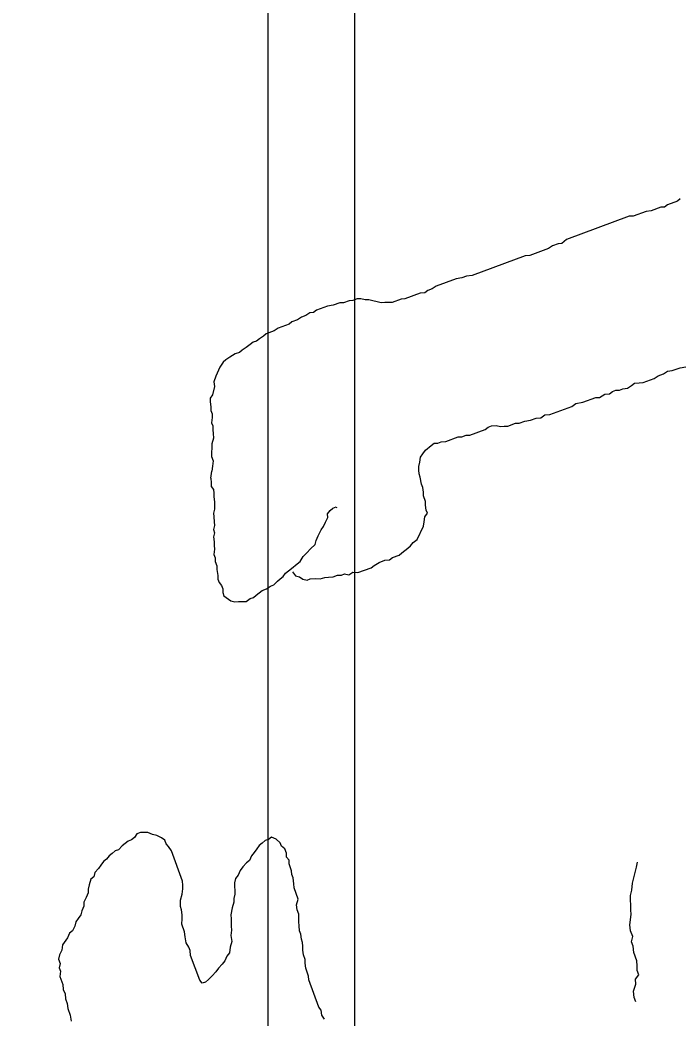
# Model space of a CAD drawing. Header units: millimetres. Extents: x 33350 to 35310, y -217097 to -211540.
# Drawn here: x 34183.06 to 34213.49, y -213294.4 to -213248.35 of the extents above; entities that cross this region are included whole.
import ezdxf

# ---------------------------------------------------------------- set-up
doc = ezdxf.new("R2010")
doc.units = ezdxf.units.MM
doc.header["$LTSCALE"] = 60
doc.header["$MEASUREMENT"] = 0
doc.layers.add('OC-Mutfak_Ekipman', color=252, linetype='Continuous')

# ---------------------------------------------------------------- blocks, each defined once
blk = doc.blocks.new('190')
blk.add_lwpolyline([(32883.3, -212744.41), (32883.3, -212934.41), (32805.3, -212934.41), (32805.3, -212744.41)], close=True)
blk.add_lwpolyline([(32879.3, -212753.41), (32879.3, -212925.41, -0.414214), (32874.3, -212930.41), (32814.3, -212930.41, -0.414214), (32809.3, -212925.41), (32809.3, -212753.41, -0.414214), (32814.3, -212748.41), (32874.3, -212748.41, -0.414214)], format="xyb", close=True)
blk = doc.blocks.new('İNSAN-1')
for p, q in [((16.081, -10.845), (16.124, -10.572)), ((15.95, -11.2), (16.081, -10.845)), ((23.762, -10.964), (23.594, -11.421)), ((23.869, -10.831), (23.762, -10.964)), ((15.801, -11.606), (15.926, -11.421)), ((15.926, -11.421), (15.95, -11.2)), ((23.594, -11.421), (23.487, -11.554)), ((15.582, -12.044), (15.707, -11.859)), ((15.707, -11.859), (15.801, -11.606)), ((23.482, -11.725), (23.314, -12.182)), ((23.487, -11.554), (23.482, -11.725)), ((15.395, -12.551), (15.582, -12.044)), ((23.29, -12.404), (23.065, -13.012)), ((23.314, -12.182), (23.29, -12.404)), ((-13.141, -12.886), (-12.944, -12.958)), ((-12.657, -12.989), (-12.322, -12.889)), ((-12.322, -12.889), (-12.101, -12.896)), ((-12.101, -12.896), (-11.897, -12.748)), ((-11.897, -12.748), (-11.701, -12.82)), ((-11.701, -12.82), (-11.479, -12.827)), ((-11.479, -12.827), (-11.258, -12.834)), ((-11.258, -12.834), (-10.865, -12.979)), ((-7.189, -12.916), (-6.944, -12.858)), ((-6.944, -12.858), (-6.699, -12.799)), ((15.366, -12.944), (15.39, -12.722)), ((15.39, -12.722), (15.395, -12.551)), ((-12.944, -12.958), (-12.657, -12.989)), ((-10.865, -12.979), (-10.578, -13.01)), ((-10.578, -13.01), (-10.381, -13.082)), ((-10.381, -13.082), (-10.136, -13.024)), ((-10.136, -13.024), (-9.873, -13.12)), ((-9.873, -13.12), (-9.587, -13.151)), ((-9.587, -13.151), (-9.12, -13.099)), ((-9.12, -13.099), (-8.899, -13.106)), ((-8.899, -13.106), (-8.678, -13.113)), ((-8.678, -13.113), (-8.457, -13.12)), ((-8.457, -13.12), (-8.236, -13.127)), ((-8.236, -13.127), (-7.991, -13.068)), ((-7.991, -13.068), (-7.68, -13.034)), ((-7.68, -13.034), (-7.435, -12.975)), ((-7.435, -12.975), (-7.189, -12.916)), ((15.11, -13.483), (15.134, -13.262)), ((15.134, -13.262), (15.259, -13.077)), ((15.259, -13.077), (15.366, -12.944)), ((23.06, -13.183), (21.995, -16.076)), ((23.065, -13.012), (23.06, -13.183)), ((14.992, -13.959), (15.048, -13.806)), ((15.048, -13.806), (15.054, -13.635)), ((15.054, -13.635), (15.11, -13.483)), ((14.862, -14.314), (14.886, -14.092)), ((14.886, -14.092), (14.992, -13.959)), ((14.488, -15.329), (14.712, -14.72)), ((14.712, -14.72), (14.717, -14.549)), ((14.717, -14.549), (14.862, -14.314)), ((14.301, -15.836), (14.427, -15.652)), ((14.427, -15.652), (14.488, -15.329)), ((13.928, -16.851), (14.301, -15.836)), ((21.995, -16.076), (21.801, -16.292)), ((21.795, -16.463), (21.702, -16.717)), ((21.801, -16.292), (21.795, -16.463)), ((13.904, -17.073), (13.928, -16.851)), ((21.576, -16.901), (21.259, -17.764)), ((21.702, -16.717), (21.576, -16.901)), ((13.661, -17.732), (13.754, -17.478)), ((13.754, -17.478), (13.778, -17.257)), ((13.778, -17.257), (13.904, -17.073)), ((13.618, -18.005), (13.661, -17.732)), ((21.259, -17.764), (21.235, -17.985)), ((13.52, -18.429), (13.525, -18.258)), ((13.525, -18.258), (13.618, -18.005)), ((21.235, -17.985), (20.338, -20.421)), ((13.383, -18.955), (13.389, -18.784)), ((13.389, -18.784), (13.52, -18.429)), ((13.378, -19.126), (13.383, -18.955)), ((13.424, -19.316), (13.378, -19.126)), ((13.4, -19.537), (13.424, -19.316)), ((13.237, -19.823), (13.344, -19.69)), ((13.344, -19.69), (13.4, -19.537)), ((12.975, -20.534), (13.237, -19.823)), ((12.895, -20.908), (12.97, -20.705)), ((12.97, -20.705), (12.975, -20.534)), ((20.296, -20.693), (20.221, -20.896)), ((20.338, -20.421), (20.296, -20.693)), ((12.685, -21.637), (12.89, -21.078)), ((12.89, -21.078), (12.895, -20.908)), ((20.178, -21.169), (19.842, -22.082)), ((20.221, -20.896), (20.178, -21.169)), ((12.661, -21.858), (12.685, -21.637)), ((12.599, -22.181), (12.605, -22.01)), ((12.605, -22.01), (12.661, -21.858)), ((19.842, -22.082), (19.717, -22.266)), ((9.215, -22.606), (9.372, -22.491)), ((9.372, -22.491), (9.525, -22.548)), ((9.525, -22.548), (9.746, -22.572)), ((12.279, -22.582), (12.493, -22.315)), ((12.493, -22.315), (12.599, -22.181)), ((19.642, -22.469), (19.535, -22.603)), ((19.717, -22.266), (19.642, -22.469)), ((8.034, -23.151), (8.16, -22.967)), ((8.16, -22.967), (8.785, -22.678)), ((8.785, -22.678), (8.974, -22.633)), ((8.974, -22.633), (9.215, -22.606)), ((9.746, -22.572), (9.917, -22.577)), ((9.917, -22.577), (10.171, -22.67)), ((10.171, -22.67), (10.342, -22.676)), ((10.342, -22.676), (10.564, -22.7)), ((10.564, -22.7), (10.716, -22.756)), ((10.716, -22.756), (11.039, -22.817)), ((11.039, -22.817), (11.192, -22.873)), ((11.192, -22.873), (11.363, -22.879)), ((11.363, -22.879), (11.534, -22.884)), ((11.534, -22.884), (11.723, -22.838)), ((11.723, -22.838), (11.964, -22.812)), ((11.964, -22.812), (12.121, -22.697)), ((12.121, -22.697), (12.279, -22.582)), ((19.511, -22.824), (19.25, -23.535)), ((19.535, -22.603), (19.511, -22.824)), ((7.663, -23.533), (7.77, -23.4)), ((7.77, -23.4), (7.877, -23.266)), ((7.877, -23.266), (8.034, -23.151)), ((7.337, -24.105), (7.449, -23.8)), ((7.449, -23.8), (7.556, -23.667)), ((7.556, -23.667), (7.663, -23.533)), ((19.244, -23.706), (19.095, -24.112)), ((19.25, -23.535), (19.244, -23.706)), ((7.206, -24.46), (7.23, -24.238)), ((7.23, -24.238), (7.337, -24.105)), ((19.095, -24.112), (19.084, -24.453)), ((6.969, -24.949), (7.113, -24.714)), ((7.113, -24.714), (7.206, -24.46)), ((19.084, -24.453), (19.079, -24.624)), ((19.079, -24.624), (19.125, -24.814)), ((19.125, -24.814), (19.17, -25.004)), ((6.638, -25.691), (6.862, -25.082)), ((6.862, -25.082), (6.969, -24.949)), ((19.17, -25.004), (19.216, -25.193)), ((19.216, -25.193), (19.21, -25.364)), ((6.665, -25.931), (6.638, -25.691)), ((19.251, -25.725), (19.176, -25.928)), ((19.21, -25.364), (19.256, -25.554)), ((19.256, -25.554), (19.251, -25.725)), ((6.539, -26.116), (6.665, -25.931)), ((6.585, -26.305), (6.539, -26.116)), ((19.171, -26.098), (19.077, -26.352)), ((19.176, -25.928), (19.171, -26.098)), ((6.449, -26.831), (6.523, -26.628)), ((6.523, -26.628), (6.529, -26.457)), ((6.529, -26.457), (6.585, -26.305)), ((9.615, -26.844), (9.671, -26.692)), ((9.671, -26.692), (9.62, -26.674)), ((19.072, -26.523), (18.96, -26.828)), ((19.077, -26.352), (19.072, -26.523)), ((6.42, -27.224), (6.425, -27.053)), ((6.425, -27.053), (6.449, -26.831)), ((8.971, -27.184), (9.179, -27.087)), ((9.179, -27.087), (9.35, -27.093)), ((9.35, -27.093), (9.508, -26.978)), ((9.508, -26.978), (9.615, -26.844)), ((18.917, -27.1), (18.73, -27.607)), ((18.96, -26.828), (18.917, -27.1)), ((-13.94, -27.236), (-13.75, -27.365)), ((-13.75, -27.365), (-13.523, -27.39)), ((-13.523, -27.39), (-13.386, -27.5)), ((-13.386, -27.5), (-12.135, -27.96)), ((6.345, -27.427), (6.42, -27.224)), ((6.372, -27.667), (6.345, -27.427)), ((7.929, -27.664), (8.119, -27.619)), ((8.119, -27.619), (8.327, -27.523)), ((8.327, -27.523), (8.605, -27.395)), ((8.605, -27.395), (8.763, -27.28)), ((8.763, -27.28), (8.971, -27.184)), ((18.73, -27.607), (18.624, -27.741)), ((-12.135, -27.96), (-11.959, -27.965)), ((-11.959, -27.965), (-11.594, -28.1)), ((6.292, -28.041), (6.348, -27.889)), ((6.337, -28.231), (6.292, -28.041)), ((6.348, -27.889), (6.372, -27.667)), ((7.382, -28.212), (7.558, -28.046)), ((7.558, -28.046), (7.734, -27.881)), ((7.734, -27.881), (7.929, -27.664)), ((18.618, -27.912), (18.493, -28.096)), ((18.624, -27.741), (18.618, -27.912)), ((-11.594, -28.1), (-11.367, -28.124)), ((-11.367, -28.124), (-11.191, -28.13)), ((-11.191, -28.13), (-10.983, -28.207)), ((-10.983, -28.207), (-10.755, -28.231)), ((-10.755, -28.231), (-10.579, -28.237)), ((-10.579, -28.237), (-10.404, -28.242)), ((-10.404, -28.242), (-10.248, -28.3)), ((-10.248, -28.3), (-10.02, -28.324)), ((-10.02, -28.324), (-9.864, -28.382)), ((-9.864, -28.382), (-9.636, -28.407)), ((-9.636, -28.407), (-9.46, -28.412)), ((-9.46, -28.412), (-9.285, -28.418)), ((-9.285, -28.418), (-9.109, -28.423)), ((-9.109, -28.423), (-8.901, -28.5)), ((-8.901, -28.5), (-8.673, -28.524)), ((-8.673, -28.524), (-8.407, -28.445)), ((-8.407, -28.445), (-7.886, -28.637)), ((6.452, -28.388), (6.337, -28.231)), ((6.498, -28.578), (6.452, -28.388)), ((6.834, -28.759), (7.048, -28.492)), ((7.048, -28.492), (7.155, -28.359)), ((7.155, -28.359), (7.382, -28.212)), ((18.293, -28.483), (18.199, -28.737)), ((18.418, -28.299), (18.293, -28.483)), ((18.493, -28.096), (18.418, -28.299)), ((-7.886, -28.637), (-7.71, -28.642)), ((-7.71, -28.642), (-7.431, -28.686)), ((-7.431, -28.686), (-7.274, -28.744)), ((-7.274, -28.744), (-7.099, -28.749)), ((-7.099, -28.749), (-6.786, -28.864)), ((-6.786, -28.864), (-6.61, -28.87)), ((-6.61, -28.87), (-6.473, -28.979)), ((-6.473, -28.979), (-6.298, -28.985)), ((-6.298, -28.985), (-6.089, -29.062)), ((6.682, -28.703), (6.498, -28.578)), ((6.621, -29.027), (6.727, -28.893)), ((6.727, -28.893), (6.834, -28.759)), ((18.092, -28.871), (17.906, -29.378)), ((18.199, -28.737), (18.092, -28.871)), ((-6.089, -29.062), (-5.971, -29.223)), ((-5.971, -29.223), (-5.815, -29.281)), ((-5.815, -29.281), (-5.645, -29.462)), ((-5.645, -29.462), (-5.546, -29.676)), ((6.073, -29.574), (6.249, -29.408)), ((6.249, -29.408), (6.356, -29.275)), ((6.356, -29.275), (6.463, -29.141)), ((6.463, -29.141), (6.621, -29.027)), ((17.906, -29.378), (17.78, -29.562)), ((-5.656, -29.813), (-5.713, -29.969)), ((-5.546, -29.676), (-5.656, -29.813)), ((5.817, -30.114), (5.892, -29.911)), ((5.892, -29.911), (6.017, -29.726)), ((6.017, -29.726), (6.073, -29.574)), ((17.649, -29.917), (17.543, -30.051)), ((17.78, -29.562), (17.649, -29.917)), ((-6.094, -30.361), (-6.256, -30.479)), ((-5.932, -30.243), (-6.094, -30.361)), ((-5.823, -30.106), (-5.932, -30.243)), ((-5.713, -29.969), (-5.823, -30.106)), ((5.497, -30.514), (5.603, -30.381)), ((5.603, -30.381), (5.71, -30.247)), ((5.71, -30.247), (5.817, -30.114)), ((17.31, -30.369), (17.254, -30.521)), ((17.417, -30.235), (17.31, -30.369)), ((17.543, -30.051), (17.417, -30.235)), ((-6.741, -30.833), (-6.922, -31.003)), ((-6.632, -30.696), (-6.741, -30.833)), ((-6.418, -30.597), (-6.632, -30.696)), ((-6.256, -30.479), (-6.418, -30.597)), ((5.315, -30.851), (5.441, -30.666)), ((5.441, -30.666), (5.497, -30.514)), ((17.022, -30.839), (16.896, -31.023)), ((17.147, -30.655), (17.022, -30.839)), ((17.254, -30.521), (17.147, -30.655)), ((-7.298, -31.219), (-7.46, -31.337)), ((-7.084, -31.121), (-7.298, -31.219)), ((-6.922, -31.003), (-7.084, -31.121)), ((5.299, -31.363), (5.304, -31.192)), ((5.304, -31.192), (5.315, -30.851)), ((16.79, -31.157), (16.715, -31.36)), ((16.896, -31.023), (16.79, -31.157)), ((-11.039, -31.735), (-11.253, -31.834)), ((-10.877, -31.617), (-11.039, -31.735)), ((-10.63, -31.59), (-10.877, -31.617)), ((-10.364, -31.51), (-10.63, -31.59)), ((-10.084, -31.554), (-10.364, -31.51)), ((-9.838, -31.527), (-10.084, -31.554)), ((-9.662, -31.532), (-9.838, -31.527)), ((-9.486, -31.538), (-9.662, -31.532)), ((-9.311, -31.543), (-9.486, -31.538)), ((-9.135, -31.549), (-9.311, -31.543)), ((-8.817, -31.488), (-9.135, -31.549)), ((-8.551, -31.409), (-8.817, -31.488)), ((-8.376, -31.414), (-8.551, -31.409)), ((-8.181, -31.368), (-8.376, -31.414)), ((-8.005, -31.373), (-8.181, -31.368)), ((-7.83, -31.378), (-8.005, -31.373)), ((-7.654, -31.384), (-7.83, -31.378)), ((-7.46, -31.337), (-7.654, -31.384)), ((5.345, -31.553), (5.299, -31.363)), ((5.575, -31.868), (5.345, -31.553)), ((16.571, -31.595), (16.445, -31.779)), ((16.715, -31.36), (16.571, -31.595)), ((-11.595, -32.122), (-11.757, -32.24)), ((-11.414, -31.952), (-11.595, -32.122)), ((-11.253, -31.834), (-11.414, -31.952)), ((5.727, -31.924), (5.575, -31.868)), ((5.898, -31.929), (5.727, -31.924)), ((6.05, -31.986), (5.898, -31.929)), ((6.184, -32.092), (6.05, -31.986)), ((6.336, -32.148), (6.184, -32.092)), ((6.507, -32.154), (6.336, -32.148)), ((6.78, -32.196), (6.507, -32.154)), ((6.951, -32.202), (6.78, -32.196)), ((7.154, -32.277), (6.951, -32.202)), ((16.111, -32.059), (15.695, -32.252)), ((16.338, -31.912), (16.111, -32.059)), ((16.445, -31.779), (16.338, -31.912)), ((-12.119, -32.58), (-12.229, -32.717)), ((-11.938, -32.41), (-12.119, -32.58)), ((-11.757, -32.24), (-11.938, -32.41)), ((7.325, -32.282), (7.154, -32.277)), ((7.477, -32.338), (7.325, -32.282)), ((7.717, -32.311), (7.477, -32.338)), ((7.888, -32.317), (7.717, -32.311)), ((8.059, -32.322), (7.888, -32.317)), ((8.281, -32.346), (8.059, -32.322)), ((8.471, -32.3), (8.281, -32.346)), ((8.623, -32.357), (8.471, -32.3)), ((8.813, -32.311), (8.623, -32.357)), ((8.984, -32.316), (8.813, -32.311)), ((9.205, -32.34), (8.984, -32.316)), ((9.376, -32.346), (9.205, -32.34)), ((9.566, -32.3), (9.376, -32.346)), ((9.737, -32.306), (9.566, -32.3)), ((9.908, -32.311), (9.737, -32.306)), ((10.13, -32.335), (9.908, -32.311)), ((10.301, -32.34), (10.13, -32.335)), ((10.472, -32.346), (10.301, -32.34)), ((10.605, -32.452), (10.472, -32.346)), ((10.776, -32.458), (10.605, -32.452)), ((10.998, -32.482), (10.776, -32.458)), ((10.998, -32.482), (11.308, -32.423)), ((11.548, -32.396), (11.308, -32.423)), ((11.789, -32.37), (11.548, -32.396)), ((11.992, -32.444), (11.789, -32.37)), ((12.163, -32.45), (11.992, -32.444)), ((12.403, -32.423), (12.163, -32.45)), ((12.574, -32.428), (12.403, -32.423)), ((12.834, -32.351), (12.574, -32.428)), ((13.055, -32.375), (12.834, -32.351)), ((13.226, -32.38), (13.055, -32.375)), ((13.397, -32.385), (13.226, -32.38)), ((13.55, -32.442), (13.397, -32.385)), ((13.79, -32.415), (13.55, -32.442)), ((13.961, -32.42), (13.79, -32.415)), ((14.113, -32.476), (13.961, -32.42)), ((14.284, -32.481), (14.113, -32.476)), ((14.506, -32.506), (14.284, -32.481)), ((14.677, -32.511), (14.506, -32.506)), ((14.835, -32.396), (14.677, -32.511)), ((15.214, -32.305), (14.835, -32.396)), ((15.436, -32.329), (15.214, -32.305)), ((15.695, -32.252), (15.436, -32.329)), ((-12.229, -32.717), (-12.286, -32.873)), ((-12.286, -32.873), (-12.149, -32.983)), ((-12.149, -32.983), (-11.002, -33.405)), ((-11.002, -33.405), (-10.775, -33.429)), ((-10.775, -33.429), (-10.618, -33.487)), ((-10.618, -33.487), (-10.429, -33.616)), ((-10.429, -33.616), (-10.149, -33.66)), ((-10.149, -33.66), (-9.922, -33.684)), ((-9.922, -33.684), (-9.557, -33.819)), ((-9.557, -33.819), (-9.31, -33.791)), ((-9.31, -33.791), (-9.134, -33.797)), ((-9.134, -33.797), (-8.907, -33.821)), ((-8.907, -33.821), (-8.75, -33.879)), ((-8.75, -33.879), (-8.451, -33.871)), ((-8.451, -33.871), (-8.185, -33.791)), ((-8.185, -33.791), (-7.939, -33.764)), ((-7.939, -33.764), (-7.763, -33.769)), ((-7.763, -33.769), (-7.588, -33.775)), ((-7.588, -33.775), (-6.18, -34.293)), ((-6.18, -34.293), (-5.991, -34.422)), ((-5.991, -34.422), (-5.854, -34.531)), ((-5.854, -34.531), (-5.697, -34.589)), ((-5.697, -34.589), (-5.579, -34.75)), ((-5.579, -34.75), (-5.481, -34.964)), ((-5.481, -34.964), (-5.434, -35.159)), ((-5.434, -35.159), (-5.335, -35.373)), ((-5.335, -35.373), (-5.34, -35.548)), ((-5.403, -35.88), (-5.565, -35.998)), ((-5.346, -35.724), (-5.403, -35.88)), ((-5.34, -35.548), (-5.346, -35.724)), ((-5.732, -36.291), (-5.842, -36.428)), ((-5.675, -36.135), (-5.732, -36.291)), ((-5.565, -35.998), (-5.675, -36.135)), ((-6.133, -36.735), (-6.19, -36.892)), ((-5.952, -36.565), (-6.133, -36.735)), ((-5.842, -36.428), (-5.952, -36.565)), ((-6.571, -37.284), (-6.681, -37.421)), ((-6.409, -37.166), (-6.571, -37.284)), ((-6.3, -37.029), (-6.409, -37.166)), ((-6.19, -36.892), (-6.3, -37.029)), ((-7.004, -37.657), (-7.185, -37.827)), ((-6.843, -37.539), (-7.004, -37.657)), ((-6.681, -37.421), (-6.843, -37.539)), ((-8.126, -38.131), (-8.34, -38.23)), ((-7.95, -38.137), (-8.126, -38.131)), ((-7.756, -38.09), (-7.95, -38.137)), ((-7.49, -38.01), (-7.756, -38.09)), ((-7.38, -37.873), (-7.49, -38.01)), ((-7.185, -37.827), (-7.38, -37.873)), ((-9.3, -38.586), (-9.461, -38.704)), ((-9.138, -38.468), (-9.3, -38.586)), ((-8.943, -38.422), (-9.138, -38.468)), ((-8.729, -38.323), (-8.943, -38.422)), ((-8.554, -38.329), (-8.729, -38.323)), ((-8.34, -38.23), (-8.554, -38.329)), ((-13.756, -38.957), (-14.036, -38.913)), ((-13.444, -39.072), (-13.756, -38.957)), ((-13.216, -39.097), (-13.444, -39.072)), ((-13.008, -39.173), (-13.216, -39.097)), ((-10.194, -39.085), (-10.517, -39.321)), ((-9.98, -38.987), (-10.194, -39.085)), ((-9.87, -38.85), (-9.98, -38.987)), ((-9.656, -38.751), (-9.87, -38.85)), ((-9.461, -38.704), (-9.656, -38.751)), ((-12.78, -39.198), (-13.008, -39.173)), ((-12.571, -39.275), (-12.78, -39.198)), ((-12.344, -39.299), (-12.571, -39.275)), ((-11.979, -39.434), (-12.344, -39.299)), ((-11.732, -39.406), (-11.979, -39.434)), ((-11.576, -39.464), (-11.732, -39.406)), ((-11.381, -39.417), (-11.576, -39.464)), ((-11.173, -39.494), (-11.381, -39.417)), ((-10.978, -39.447), (-11.173, -39.494)), ((-10.764, -39.349), (-10.978, -39.447)), ((-10.517, -39.321), (-10.764, -39.349))]:
    blk.add_line(p, q)

msp = doc.modelspace()

# ---------------------------------------------------------------- block references
msp.add_blockref('190', (1315.187, -414.683))
at = {"layer": 'OC-Mutfak_Ekipman', "xscale": -1, "rotation": 270}
msp.add_blockref('İNSAN-1', (34224.331, -213280.461), dxfattribs=at)

doc.saveas('drawing.dxf')
